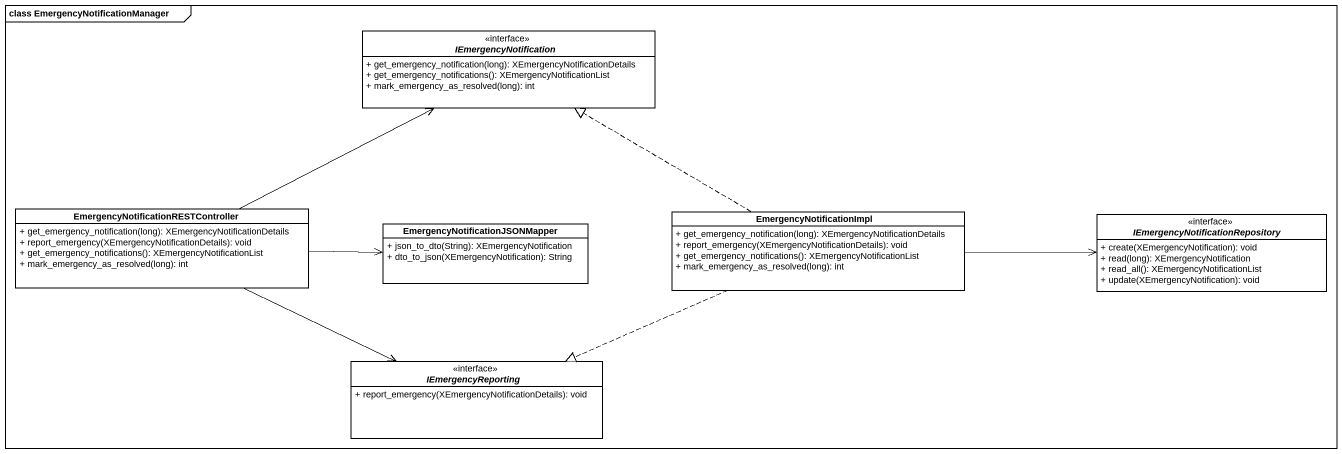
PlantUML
@startuml
mainframe class EmergencyNotificationManager
hide circle
hide empty members
skinparam classAttributeIconSize 0
interface IEmergencyNotification <<interface>> {
  + get_emergency_notification(long): XEmergencyNotificationDetails
  + get_emergency_notifications(): XEmergencyNotificationList
  + mark_emergency_as_resolved(long): int
}
class "EmergencyNotificationRESTController" as EmergencyNotificationRESTCon {
  + get_emergency_notification(long): XEmergencyNotificationDetails
  + report_emergency(XEmergencyNotificationDetails): void
  + get_emergency_notifications(): XEmergencyNotificationList
  + mark_emergency_as_resolved(long): int
}
class "EmergencyNotificationJSONMapper" as EmergencyNotificationJSONMap {
  + json_to_dto(String): XEmergencyNotification
  + dto_to_json(XEmergencyNotification): String
}
class EmergencyNotificationImpl {
  + get_emergency_notification(long): XEmergencyNotificationDetails
  + report_emergency(XEmergencyNotificationDetails): void
  + get_emergency_notifications(): XEmergencyNotificationList
  + mark_emergency_as_resolved(long): int
}
interface "IEmergencyNotificationRepository" as IEmergencyNotificationReposi <<interface>> {
  + create(XEmergencyNotification): void
  + read(long): XEmergencyNotification
  + read_all(): XEmergencyNotificationList
  + update(XEmergencyNotification): void
}
interface IEmergencyReporting <<interface>> {
  + report_emergency(XEmergencyNotificationDetails): void
}
EmergencyNotificationRESTCon -right-> IEmergencyNotification
EmergencyNotificationRESTCon -right-> EmergencyNotificationJSONMap
EmergencyNotificationRESTCon -right-> IEmergencyReporting
EmergencyNotificationImpl .left.|> IEmergencyNotification
EmergencyNotificationImpl -right-> IEmergencyNotificationReposi
EmergencyNotificationImpl .left.|> IEmergencyReporting
@enduml
